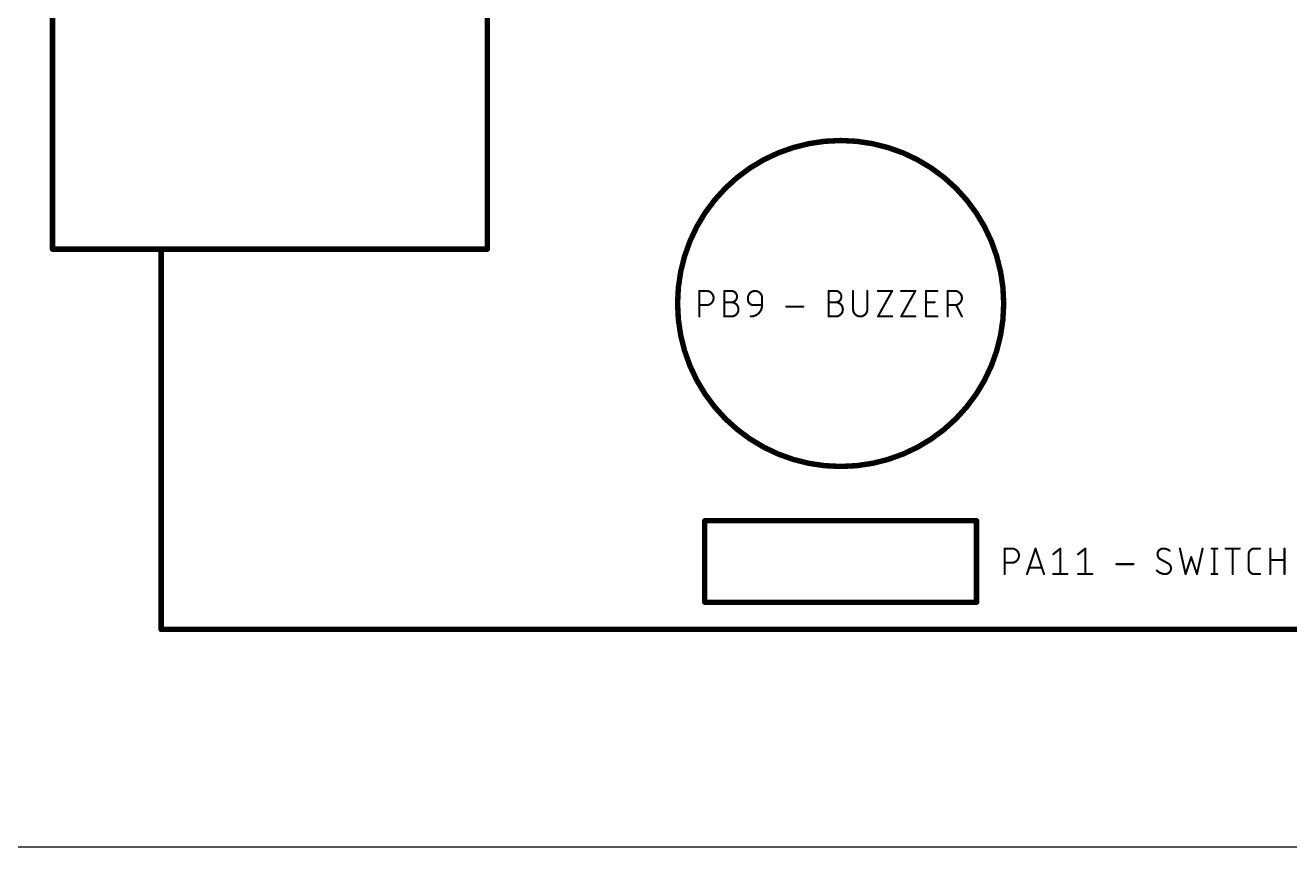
# Model space of a CAD drawing. Extents: x -18 to 127, y -8 to 112.
# Drawn here: x 54 to 100.52, y -8 to 22.24 of the extents above; entities that cross this region are included whole.
import ezdxf

# ---------------------------------------------------------------- set-up
doc = ezdxf.new("R2010")
doc.units = 0
doc.layers.add('20', color=31, linetype='CONTINUOUS')
doc.layers.add('21', color=253, linetype='CONTINUOUS')

msp = doc.modelspace()

# ---------------------------------------------------------------- linework, layer by layer
at = {"layer": '20'}
msp.add_line((-18, -8), (127, -8), dxfattribs=at)
at = {"layer": '21'}
for points, const_width in [([(55, 14), (55, 90)], 0.2), ([(71, 90), (71, 14)], 0.2), ([(59, 14), (55, 14)], 0.2), ([(71, 14), (59, 14)], 0.2), ([(59, 0), (59, 14)], 0.2), ([(78.8033, 11.5221), (78.8033, 12.4619)], 0.0762), ([(78.8033, 12.4619), (79.0643, 12.4619)], 0.0762), ([(79.7176, 11.5221), (79.7176, 12.4619)], 0.0762), ([(79.7176, 12.4619), (79.9787, 12.4619)], 0.0762), ([(80.5884, 12.1486), (80.5884, 12.2008)], 0.0762), ([(81.1106, 12.2008), (81.1106, 11.9398)], 0.0762), ([(83.5581, 11.5221), (83.5581, 12.4619)], 0.0762), ([(83.5581, 12.4619), (83.8192, 12.4619)], 0.0762), ([(84.4594, 12.4619), (84.4594, 11.7832)], 0.0762), ([(84.9815, 11.7832), (84.9815, 12.4619)], 0.0762), ([(85.3738, 12.4619), (85.8959, 12.4619)], 0.0762), ([(85.8959, 12.4619), (85.3738, 11.5221)], 0.0762), ([(86.2272, 12.4619), (86.7493, 12.4619)], 0.0762), ([(86.7493, 12.4619), (86.2272, 11.5221)], 0.0762), ([(87.1434, 11.5221), (87.1434, 12.4619)], 0.0762), ([(87.1434, 12.4619), (87.561, 12.4619)], 0.0762), ([(87.9398, 11.5221), (87.9398, 12.4619)], 0.0762), ([(87.9398, 12.4619), (88.2008, 12.4619)], 0.0762), ([(79.0643, 11.9398), (78.8033, 11.9398)], 0.0762), ([(79.7176, 12.0442), (79.9787, 12.0442)], 0.0762), ([(81.1106, 11.9398), (80.7973, 11.9398)], 0.0762), ([(81.9993, 11.8876), (82.6258, 11.8876)], 0.0762), ([(83.5581, 12.0442), (83.8192, 12.0442)], 0.0762), ([(87.1434, 12.0442), (87.4566, 12.0442)], 0.0762), ([(88.2008, 11.9398), (87.9398, 11.9398)], 0.0762), ([(88.4619, 11.5221), (88.2531, 11.9398)], 0.0762), ([(79.9787, 11.5221), (79.7176, 11.5221)], 0.0762), ([(83.8192, 11.5221), (83.5581, 11.5221)], 0.0762), ([(85.3738, 11.5221), (85.8959, 11.5221)], 0.0762), ([(86.2272, 11.5221), (86.7493, 11.5221)], 0.0762), ([(87.561, 11.5221), (87.1434, 11.5221)], 0.0762), ([(79, 1), (79, 4)], 0.2), ([(79, 4), (89, 4)], 0.2), ([(89, 4), (89, 1)], 0.2), ([(90.0381, 2.0381), (90.0381, 2.9779)], 0.0762), ([(90.0381, 2.9779), (90.2992, 2.9779)], 0.0762), ([(90.8567, 2.0381), (91.1699, 2.9779)], 0.0762), ([(91.1699, 2.9779), (91.4832, 2.0381)], 0.0762), ([(91.8233, 2.7691), (92.0843, 2.9779)], 0.0762), ([(92.0843, 2.9779), (92.0843, 2.0381)], 0.0762), ([(92.7377, 2.7691), (92.9987, 2.9779)], 0.0762), ([(92.9987, 2.9779), (92.9987, 2.0381)], 0.0762), ([(96.4825, 2.9779), (96.6913, 2.0381)], 0.0762), ([(97.109, 2.0381), (97.3178, 2.9779)], 0.0762), ([(97.6492, 2.9779), (97.858, 2.9779)], 0.0762), ([(97.7536, 2.9779), (97.7536, 2.0381)], 0.0762), ([(98.1631, 2.9779), (98.6852, 2.9779)], 0.0762), ([(98.4242, 2.0381), (98.4242, 2.9779)], 0.0762), ([(99.014, 2.2469), (99.014, 2.7691)], 0.0762), ([(99.2228, 2.9779), (99.4317, 2.9779)], 0.0762), ([(99.809, 2.0381), (99.809, 2.9779)], 0.0762), ([(100.3311, 2.9779), (100.3311, 2.0381)], 0.0762), ([(90.2992, 2.4558), (90.0381, 2.4558)], 0.0762), ([(94.1485, 2.4036), (94.775, 2.4036)], 0.0762), ([(96.051, 2.4297), (95.7638, 2.5863)], 0.0762), ([(96.6913, 2.0381), (96.9002, 2.6646)], 0.0762), ([(96.9002, 2.6646), (97.109, 2.0381)], 0.0762), ([(99.809, 2.5602), (100.3311, 2.5602)], 0.0762), ([(91.4049, 2.2731), (90.935, 2.2731)], 0.0762), ([(91.8233, 2.0381), (92.3454, 2.0381)], 0.0762), ([(92.7377, 2.0381), (93.2598, 2.0381)], 0.0762), ([(97.6492, 2.0381), (97.858, 2.0381)], 0.0762), ([(99.4317, 2.0381), (99.2228, 2.0381)], 0.0762), ([(89, 1), (79, 1)], 0.2), ([(108, 0), (59, 0)], 0.2)]:
    msp.add_lwpolyline(points, dxfattribs=dict(at, const_width=const_width))
for points, const_width in [([(84, 6, 1), (84, 18, 1), (84, 6)], 0.2), ([(55, 14.05, 1), (55, 13.95)], 0.1), ([(54.95, 14, 1), (55.05, 14)], 0.1), ([(59, 14.05, 1), (59, 13.95)], 0.1), ([(59.05, 14, 1), (58.95, 14)], 0.1), ([(59, 13.95, 1), (59, 14.05)], 0.1), ([(70.95, 14, 1), (71.05, 14)], 0.1), ([(71, 13.95, 1), (71, 14.05)], 0.1), ([(78.8223, 12.4619, 1), (78.7842, 12.4619)], 0.0381), ([(78.8033, 12.4809, 1), (78.8033, 12.4428)], 0.0381), ([(79.0643, 11.9398, 1), (79.0643, 12.4619)], 0.0762), ([(79.0643, 12.4809, 1), (79.0643, 12.4428)], 0.0381), ([(79.0643, 12.4428, 1), (79.0643, 12.4809)], 0.0381), ([(79.7176, 12.4809, 1), (79.7176, 12.4428)], 0.0381), ([(79.7367, 12.4619, 1), (79.6986, 12.4619)], 0.0381), ([(79.9787, 12.0442, 1), (79.9787, 12.4619)], 0.0762), ([(79.9787, 12.4809, 1), (79.9787, 12.4428)], 0.0381), ([(79.9787, 12.4428, 1), (79.9787, 12.4809)], 0.0381), ([(81.1105, 12.2008, 1), (80.5884, 12.2008)], 0.0762), ([(80.5884, 12.1486, 0.4142), (80.7973, 11.9398)], 0.0762), ([(80.6075, 12.2008, 1), (80.5694, 12.2008)], 0.0381), ([(80.5694, 12.2008, 1), (80.6075, 12.2008)], 0.0381), ([(80.6075, 12.1486, 1), (80.5694, 12.1486)], 0.0381), ([(80.5694, 12.1486, 1), (80.6075, 12.1486)], 0.0381), ([(81.1296, 12.2008, 1), (81.0915, 12.2008)], 0.0381), ([(81.0915, 12.2008, 1), (81.1296, 12.2008)], 0.0381), ([(83.5581, 12.4809, 1), (83.5581, 12.4428)], 0.0381), ([(83.5772, 12.4619, 1), (83.5391, 12.4619)], 0.0381), ([(83.8192, 12.0442, 1), (83.8192, 12.4619)], 0.0762), ([(83.8192, 12.4809, 1), (83.8192, 12.4428)], 0.0381), ([(83.8192, 12.4428, 1), (83.8192, 12.4809)], 0.0381), ([(84.4784, 12.4619, 1), (84.4403, 12.4619)], 0.0381), ([(85.0005, 12.4619, 1), (84.9624, 12.4619)], 0.0381), ([(85.3738, 12.4809, 1), (85.3738, 12.4428)], 0.0381), ([(85.9125, 12.4526, 1), (85.8792, 12.4712)], 0.0381), ([(85.8959, 12.4428, 1), (85.8959, 12.4809)], 0.0381), ([(86.2272, 12.4809, 1), (86.2272, 12.4428)], 0.0381), ([(86.766, 12.4526, 1), (86.7327, 12.4712)], 0.0381), ([(86.7493, 12.4428, 1), (86.7493, 12.4809)], 0.0381), ([(87.1624, 12.4619, 1), (87.1243, 12.4619)], 0.0381), ([(87.1434, 12.4809, 1), (87.1434, 12.4428)], 0.0381), ([(87.561, 12.4428, 1), (87.561, 12.4809)], 0.0381), ([(87.9588, 12.4619, 1), (87.9207, 12.4619)], 0.0381), ([(87.9398, 12.4809, 1), (87.9398, 12.4428)], 0.0381), ([(88.2008, 11.9398, 1), (88.2008, 12.4619)], 0.0762), ([(88.2008, 12.4809, 1), (88.2008, 12.4428)], 0.0381), ([(88.2008, 12.4428, 1), (88.2008, 12.4809)], 0.0381), ([(78.8033, 11.9588, 1), (78.8033, 11.9207)], 0.0381), ([(79.0643, 11.9588, 1), (79.0643, 11.9207)], 0.0381), ([(79.0643, 11.9207, 1), (79.0643, 11.9588)], 0.0381), ([(79.7176, 12.0633, 1), (79.7176, 12.0252)], 0.0381), ([(79.9787, 11.5221, 1), (79.9787, 12.0442)], 0.0762), ([(79.9787, 12.0633, 1), (79.9787, 12.0252)], 0.0381), ([(79.9787, 12.0633, 1), (79.9787, 12.0252)], 0.0381), ([(79.9787, 12.0252, 1), (79.9787, 12.0633)], 0.0381), ([(80.6929, 11.5221, 0.4142), (81.1106, 11.9398)], 0.0762), ([(80.7973, 11.9588, 1), (80.7973, 11.9207)], 0.0381), ([(80.7973, 11.9207, 1), (80.7973, 11.9588)], 0.0381), ([(81.1296, 11.9398, 1), (81.0915, 11.9398)], 0.0381), ([(81.0915, 11.9398, 1), (81.1296, 11.9398)], 0.0381), ([(81.1106, 11.9207, 1), (81.1106, 11.9588)], 0.0381), ([(81.9993, 11.9066, 1), (81.9993, 11.8685)], 0.0381), ([(82.6258, 11.8685, 1), (82.6258, 11.9066)], 0.0381), ([(83.5581, 12.0633, 1), (83.5581, 12.0252)], 0.0381), ([(83.8192, 11.5221, 1), (83.8192, 12.0442)], 0.0762), ([(83.8192, 12.0633, 1), (83.8192, 12.0252)], 0.0381), ([(83.8192, 12.0633, 1), (83.8192, 12.0252)], 0.0381), ([(83.8192, 12.0252, 1), (83.8192, 12.0633)], 0.0381), ([(84.4594, 11.7832, 1), (84.9815, 11.7832)], 0.0762), ([(84.4784, 11.7832, 1), (84.4403, 11.7832)], 0.0381), ([(84.4403, 11.7832, 1), (84.4784, 11.7832)], 0.0381), ([(85.0005, 11.7832, 1), (84.9624, 11.7832)], 0.0381), ([(84.9624, 11.7832, 1), (85.0005, 11.7832)], 0.0381), ([(87.1434, 12.0633, 1), (87.1434, 12.0252)], 0.0381), ([(87.4566, 12.0252, 1), (87.4566, 12.0633)], 0.0381), ([(87.9398, 11.9588, 1), (87.9398, 11.9207)], 0.0381), ([(88.2008, 11.9588, 1), (88.2008, 11.9207)], 0.0381), ([(88.2008, 11.9207, 1), (88.2008, 11.9588)], 0.0381), ([(88.2701, 11.9483, 1), (88.236, 11.9313)], 0.0381), ([(78.7842, 11.5221, 1), (78.8223, 11.5221)], 0.0381), ([(79.7176, 11.5412, 1), (79.7176, 11.503)], 0.0381), ([(79.6986, 11.5221, 1), (79.7367, 11.5221)], 0.0381), ([(79.9787, 11.5411, 1), (79.9787, 11.503)], 0.0381), ([(79.9787, 11.503, 1), (79.9787, 11.5412)], 0.0381), ([(80.6929, 11.5412, 1), (80.6929, 11.503)], 0.0381), ([(83.5581, 11.5412, 1), (83.5581, 11.503)], 0.0381), ([(83.5391, 11.5221, 1), (83.5772, 11.5221)], 0.0381), ([(83.8192, 11.5411, 1), (83.8192, 11.503)], 0.0381), ([(83.8192, 11.503, 1), (83.8192, 11.5412)], 0.0381), ([(85.3571, 11.5314, 1), (85.3904, 11.5128)], 0.0381), ([(85.3738, 11.5412, 1), (85.3738, 11.503)], 0.0381), ([(85.8959, 11.503, 1), (85.8959, 11.5412)], 0.0381), ([(86.2272, 11.5412, 1), (86.2272, 11.503)], 0.0381), ([(86.2106, 11.5314, 1), (86.2439, 11.5128)], 0.0381), ([(86.7493, 11.503, 1), (86.7493, 11.5412)], 0.0381), ([(87.1434, 11.5412, 1), (87.1434, 11.503)], 0.0381), ([(87.1243, 11.5221, 1), (87.1624, 11.5221)], 0.0381), ([(87.561, 11.503, 1), (87.561, 11.5412)], 0.0381), ([(87.9207, 11.5221, 1), (87.9588, 11.5221)], 0.0381), ([(88.4449, 11.5136, 1), (88.4789, 11.5306)], 0.0381), ([(79.05, 4, 1), (78.95, 4)], 0.1), ([(79, 4.05, 1), (79, 3.95)], 0.1), ([(89.05, 4, 1), (88.95, 4)], 0.1), ([(89, 3.95, 1), (89, 4.05)], 0.1), ([(90.0381, 2.997, 1), (90.0381, 2.9588)], 0.0381), ([(90.0571, 2.9779, 1), (90.0191, 2.9779)], 0.0381), ([(90.2992, 2.4558, 1), (90.2992, 2.9779)], 0.0762), ([(90.2992, 2.997, 1), (90.2992, 2.9588)], 0.0381), ([(90.2992, 2.9588, 1), (90.2992, 2.997)], 0.0381), ([(91.188, 2.9839, 1), (91.1519, 2.9719)], 0.0381), ([(91.188, 2.9719, 1), (91.1519, 2.9839)], 0.0381), ([(91.8114, 2.7839, 1), (91.8352, 2.7542)], 0.0381), ([(92.1034, 2.9779, 1), (92.0653, 2.9779)], 0.0381), ([(92.0962, 2.963, 1), (92.0724, 2.9928)], 0.0381), ([(92.7258, 2.7839, 1), (92.7496, 2.7542)], 0.0381), ([(93.0178, 2.9779, 1), (92.9797, 2.9779)], 0.0381), ([(93.0106, 2.963, 1), (92.9868, 2.9928)], 0.0381), ([(95.8682, 2.9779, 0.4142), (95.6594, 2.7691)], 0.0762), ([(95.6594, 2.7691, 0.2656), (95.7638, 2.5863)], 0.0762), ([(95.6784, 2.7691, 1), (95.6403, 2.7691)], 0.0381), ([(96.1032, 2.8996, 0.1623), (95.8682, 2.9779)], 0.0762), ([(95.8682, 2.9969, 1), (95.8682, 2.9589)], 0.0381), ([(95.8682, 2.9588, 1), (95.8682, 2.9969)], 0.0381), ([(96.0917, 2.8843, 1), (96.1146, 2.9148)], 0.0381), ([(96.5011, 2.982, 1), (96.4639, 2.9738)], 0.0381), ([(97.3364, 2.9738, 1), (97.2993, 2.982)], 0.0381), ([(97.6492, 2.997, 1), (97.6492, 2.9588)], 0.0381), ([(97.7726, 2.9779, 1), (97.7345, 2.9779)], 0.0381), ([(97.858, 2.9588, 1), (97.858, 2.997)], 0.0381), ([(98.1631, 2.997, 1), (98.1631, 2.9588)], 0.0381), ([(98.4432, 2.9779, 1), (98.4051, 2.9779)], 0.0381), ([(98.6852, 2.9588, 1), (98.6852, 2.997)], 0.0381), ([(99.2228, 2.9779, 0.4142), (99.014, 2.7691)], 0.0762), ([(99.033, 2.7691, 1), (98.9949, 2.7691)], 0.0381), ([(99.2228, 2.997, 1), (99.2228, 2.9588)], 0.0381), ([(99.2228, 2.9589, 1), (99.2228, 2.9969)], 0.0381), ([(99.4317, 2.9588, 1), (99.4317, 2.997)], 0.0381), ([(99.8281, 2.9779, 1), (99.79, 2.9779)], 0.0381), ([(100.3502, 2.9779, 1), (100.3121, 2.9779)], 0.0381), ([(90.0381, 2.4748, 1), (90.0381, 2.4367)], 0.0381), ([(90.2992, 2.4748, 1), (90.2992, 2.4367)], 0.0381), ([(90.2992, 2.4367, 1), (90.2992, 2.4748)], 0.0381), ([(94.1485, 2.4226, 1), (94.1485, 2.3845)], 0.0381), ([(94.775, 2.3845, 1), (94.775, 2.4226)], 0.0381), ([(95.6403, 2.7691, 1), (95.6784, 2.7691)], 0.0381), ([(95.7729, 2.603, 1), (95.7547, 2.5696)], 0.0381), ([(95.7541, 2.5699, 1), (95.7735, 2.6027)], 0.0381), ([(96.1554, 2.2469, 0.2656), (96.051, 2.4297)], 0.0762), ([(96.0606, 2.4461, 1), (96.0413, 2.4133)], 0.0381), ([(96.0418, 2.413, 1), (96.0601, 2.4464)], 0.0381), ([(96.9182, 2.6707, 1), (96.8821, 2.6586)], 0.0381), ([(96.9182, 2.6586, 1), (96.8821, 2.6707)], 0.0381), ([(98.9949, 2.7691, 1), (99.033, 2.7691)], 0.0381), ([(99.809, 2.5793, 1), (99.809, 2.5412)], 0.0381), ([(100.3311, 2.5412, 1), (100.3311, 2.5793)], 0.0381), ([(90.0191, 2.0381, 1), (90.0571, 2.0381)], 0.0381), ([(90.8386, 2.0441, 1), (90.8748, 2.0321)], 0.0381), ([(90.935, 2.2921, 1), (90.935, 2.254)], 0.0381), ([(91.4049, 2.254, 1), (91.4049, 2.2921)], 0.0381), ([(91.4651, 2.0321, 1), (91.5013, 2.0441)], 0.0381), ([(91.8233, 2.0572, 1), (91.8233, 2.0191)], 0.0381), ([(92.0653, 2.0381, 1), (92.1034, 2.0381)], 0.0381), ([(92.3454, 2.0191, 1), (92.3454, 2.0572)], 0.0381), ([(92.7377, 2.0572, 1), (92.7377, 2.0191)], 0.0381), ([(92.9797, 2.0381, 1), (93.0178, 2.0381)], 0.0381), ([(93.2598, 2.0191, 1), (93.2598, 2.0572)], 0.0381), ([(95.6468, 2.182, 1), (95.6197, 2.1552)], 0.0381), ([(95.6333, 2.1686, 0.2), (95.9465, 2.0381)], 0.0762), ([(95.9465, 2.0381, 0.4142), (96.1554, 2.2469)], 0.0762), ([(95.9465, 2.0572, 1), (95.9465, 2.0191)], 0.0381), ([(95.9465, 2.0191, 1), (95.9465, 2.0571)], 0.0381), ([(96.1744, 2.2469, 1), (96.1363, 2.2469)], 0.0381), ([(96.1363, 2.2469, 1), (96.1744, 2.2469)], 0.0381), ([(96.6732, 2.0441, 1), (96.7094, 2.0321)], 0.0381), ([(96.6727, 2.034, 1), (96.7099, 2.0422)], 0.0381), ([(97.0904, 2.0422, 1), (97.1276, 2.034)], 0.0381), ([(97.0909, 2.0321, 1), (97.1271, 2.0441)], 0.0381), ([(97.6492, 2.0572, 1), (97.6492, 2.0191)], 0.0381), ([(97.7345, 2.0381, 1), (97.7726, 2.0381)], 0.0381), ([(97.858, 2.0191, 1), (97.858, 2.0572)], 0.0381), ([(98.4051, 2.0381, 1), (98.4432, 2.0381)], 0.0381), ([(99.014, 2.2469, 0.4142), (99.2228, 2.0381)], 0.0762), ([(99.033, 2.2469, 1), (98.9949, 2.2469)], 0.0381), ([(98.9949, 2.2469, 1), (99.033, 2.2469)], 0.0381), ([(99.2228, 2.0572, 1), (99.2228, 2.0191)], 0.0381), ([(99.2228, 2.0191, 1), (99.2228, 2.0572)], 0.0381), ([(99.4317, 2.0191, 1), (99.4317, 2.0572)], 0.0381), ([(99.79, 2.0381, 1), (99.8281, 2.0381)], 0.0381), ([(100.3121, 2.0381, 1), (100.3502, 2.0381)], 0.0381), ([(79, 1.05, 1), (79, 0.95)], 0.1), ([(78.95, 1, 1), (79.05, 1)], 0.1), ([(88.95, 1, 1), (89.05, 1)], 0.1), ([(89, 0.95, 1), (89, 1.05)], 0.1), ([(59, 0.05, 1), (59, -0.05)], 0.1), ([(58.95, 0, 1), (59.05, 0)], 0.1)]:
    msp.add_lwpolyline(points, format="xyb", dxfattribs=dict(at, const_width=const_width))

doc.saveas('drawing.dxf')
